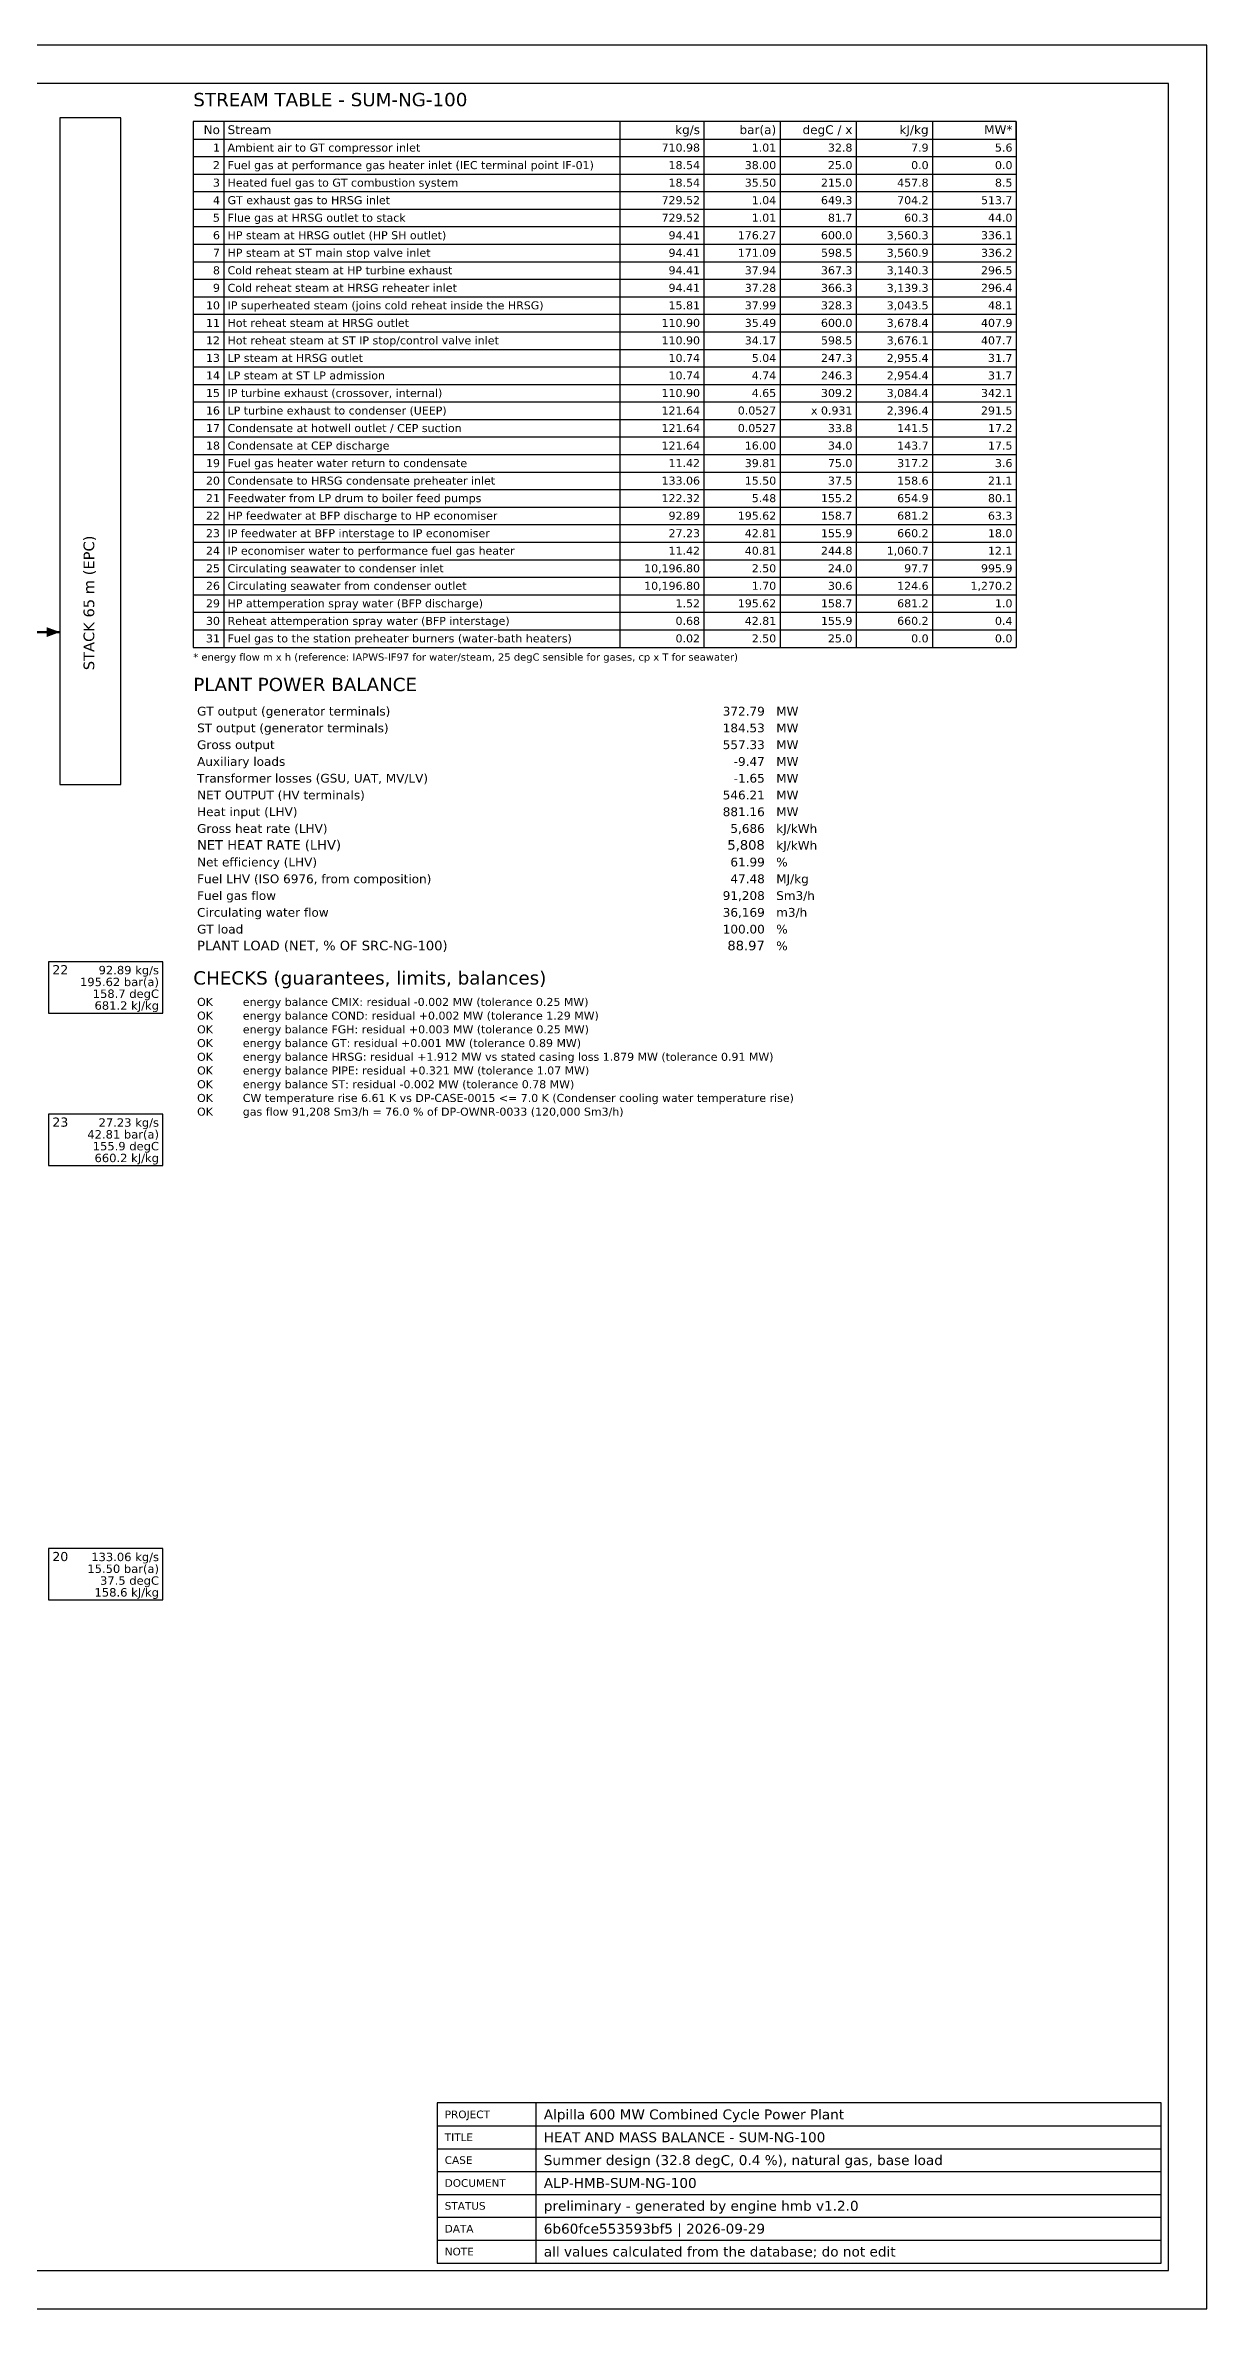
# Model space of a CAD drawing. Header units: millimetres. Extents: x 0 to 841, y 0 to 594.
# Drawn here: x 536 to 841, y 0 to 594 of the extents above; entities that cross this region are included whole.
import ezdxf
from ezdxf.enums import TextEntityAlignment as Align

# ---------------------------------------------------------------- set-up
doc = ezdxf.new("R2010")
doc.units = ezdxf.units.MM
for name, color, linetype in [('BORDER', 7, 'CONTINUOUS'), ('HMB-DATA', 8, 'Continuous'), ('HMB-EQPT', 7, 'Continuous'), ('HMB-GAS', 34, 'Continuous'), ('HMB-TABLE', 7, 'Continuous'), ('HMB-TAG', 7, 'Continuous'), ('TITLE', 7, 'CONTINUOUS')]:
    doc.layers.add(name, color=color, linetype=linetype)
doc.styles.add('ALPILLA', font='DejaVuSans.ttf')

msp = doc.modelspace()

# ---------------------------------------------------------------- hatches: boundary and pattern name
at = {"layer": 'HMB-GAS'}
h = msp.add_hatch(color=256, dxfattribs=at)
h.dxf.hatch_style = 1
h.paths.add_polyline_path([(540, 440), (536.5, 438.7), (536.5, 441.3)])

# ---------------------------------------------------------------- linework, layer by layer
at = {"layer": 'BORDER'}
for points in [[(0, 0), (841, 0), (841, 594), (0, 594)], [(10, 10), (831, 10), (831, 584), (10, 584)]]:
    msp.add_lwpolyline(points, close=True, dxfattribs=at)
at = {"layer": 'HMB-DATA'}
for points in [[(575, 574), (575, 436)], [(583, 574), (583, 436)], [(687, 574), (687, 436)], [(709, 574), (709, 436)], [(729, 574), (729, 436)], [(749, 574), (749, 436)], [(769, 574), (769, 436)], [(791, 574), (791, 436)], [(575, 564.8), (791, 564.8)], [(575, 560.2), (791, 560.2)], [(575, 555.6), (791, 555.6)], [(575, 551), (791, 551)], [(575, 546.4), (791, 546.4)], [(575, 541.8), (791, 541.8)], [(575, 537.2), (791, 537.2)], [(575, 532.6), (791, 532.6)], [(575, 528), (791, 528)], [(575, 523.4), (791, 523.4)], [(575, 518.8), (791, 518.8)], [(575, 514.2), (791, 514.2)], [(575, 509.6), (791, 509.6)], [(575, 505), (791, 505)], [(575, 500.4), (791, 500.4)], [(575, 495.8), (791, 495.8)], [(575, 491.2), (791, 491.2)], [(575, 486.6), (791, 486.6)], [(575, 482), (791, 482)], [(575, 477.4), (791, 477.4)], [(575, 472.8), (791, 472.8)], [(575, 468.2), (791, 468.2)], [(575, 463.6), (791, 463.6)], [(575, 459), (791, 459)], [(575, 454.4), (791, 454.4)], [(575, 449.8), (791, 449.8)], [(575, 445.2), (791, 445.2)], [(575, 440.6), (791, 440.6)], [(575, 436), (791, 436)]]:
    msp.add_lwpolyline(points, dxfattribs=at)
for points in [[(537, 340), (567, 340), (567, 353.5), (537, 353.5)], [(537, 300), (567, 300), (567, 313.5), (537, 313.5)], [(537, 186), (567, 186), (567, 199.5), (537, 199.5)]]:
    msp.add_lwpolyline(points, close=True, dxfattribs=at)
at = {"layer": 'HMB-EQPT'}
msp.add_lwpolyline([(540, 400), (556, 400), (556, 575), (540, 575)], close=True, dxfattribs=at)
at = {"layer": 'HMB-GAS', "lineweight": 50}
msp.add_lwpolyline([(520, 440), (540, 440)], dxfattribs=at)
at = {"layer": 'HMB-TABLE'}
msp.add_lwpolyline([(575, 569.4), (791, 569.4), (791, 574), (575, 574)], close=True, dxfattribs=at)
at = {"layer": 'TITLE'}
for p, q in [((665, 12), (665, 54)), ((639, 48), (829, 48)), ((639, 42), (829, 42)), ((639, 36), (829, 36)), ((639, 30), (829, 30)), ((639, 24), (829, 24)), ((639, 18), (829, 18))]:
    msp.add_line(p, q, dxfattribs=at)
msp.add_lwpolyline([(639, 12), (829, 12), (829, 54), (639, 54)], close=True, dxfattribs=at)

# ---------------------------------------------------------------- texts
at = {"layer": 'HMB-DATA', "style": 'ALPILLA'}
msp.add_text('* energy flow m x h (reference: IAPWS-IF97 for water/steam, 25 degC sensible for gases, cp x T for seawater)', height=1.9, dxfattribs=at).set_placement((575, 432.5))
for s, p in [('92.89 kg/s', (566, 350.2)), ('195.62 bar(a)', (566, 347.1)), ('158.7 degC', (566, 344)), ('681.2 kJ/kg', (566, 340.9)), ('42.81 bar(a)', (566, 307.1)), ('27.23 kg/s', (566, 310.2)), ('155.9 degC', (566, 304)), ('660.2 kJ/kg', (566, 300.9)), ('133.06 kg/s', (566, 196.2)), ('15.50 bar(a)', (566, 193.1)), ('37.5 degC', (566, 190)), ('158.6 kJ/kg', (566, 186.9))]:
    msp.add_text(s, height=2.2, dxfattribs=at).set_placement(p, align=Align.RIGHT)
at = {"layer": 'HMB-EQPT', "style": 'ALPILLA'}
msp.add_text('STACK 65 m (EPC)', height=2.8, rotation=90, dxfattribs=at).set_placement((549, 430))
at = {"layer": 'HMB-TABLE', "style": 'ALPILLA'}
for s, height, p in [('STREAM TABLE - SUM-NG-100', 3.5, (575, 578)), ('Stream', 2.3, (584, 570.7)), ('Ambient air to GT compressor inlet', 2.1, (584, 566.1)), ('Fuel gas at performance gas heater inlet (IEC terminal point IF-01)', 2.1, (584, 561.5)), ('Heated fuel gas to GT combustion system', 2.1, (584, 556.9)), ('GT exhaust gas to HRSG inlet', 2.1, (584, 552.3)), ('Flue gas at HRSG outlet to stack', 2.1, (584, 547.7)), ('HP steam at HRSG outlet (HP SH outlet)', 2.1, (584, 543.1)), ('HP steam at ST main stop valve inlet', 2.1, (584, 538.5)), ('Cold reheat steam at HP turbine exhaust', 2.1, (584, 533.9)), ('Cold reheat steam at HRSG reheater inlet', 2.1, (584, 529.3)), ('IP superheated steam (joins cold reheat inside the HRSG)', 2.1, (584, 524.7)), ('Hot reheat steam at HRSG outlet', 2.1, (584, 520.1)), ('Hot reheat steam at ST IP stop/control valve inlet', 2.1, (584, 515.5)), ('LP steam at HRSG outlet', 2.1, (584, 510.9)), ('LP steam at ST LP admission', 2.1, (584, 506.3)), ('IP turbine exhaust (crossover, internal)', 2.1, (584, 501.7)), ('LP turbine exhaust to condenser (UEEP)', 2.1, (584, 497.1)), ('Condensate at hotwell outlet / CEP suction', 2.1, (584, 492.5)), ('Condensate at CEP discharge', 2.1, (584, 487.9)), ('Fuel gas heater water return to condensate', 2.1, (584, 483.3)), ('Condensate to HRSG condensate preheater inlet', 2.1, (584, 478.7)), ('Feedwater from LP drum to boiler feed pumps', 2.1, (584, 474.1)), ('HP feedwater at BFP discharge to HP economiser', 2.1, (584, 469.5)), ('IP feedwater at BFP interstage to IP economiser', 2.1, (584, 464.9)), ('Circulating seawater to condenser inlet', 2.1, (584, 455.7)), ('IP economiser water to performance fuel gas heater', 2.1, (584, 460.3)), ('Circulating seawater from condenser outlet', 2.1, (584, 451.1)), ('HP attemperation spray water (BFP discharge)', 2.1, (584, 446.5)), ('Reheat attemperation spray water (BFP interstage)', 2.1, (584, 441.9)), ('Fuel gas to the station preheater burners (water-bath heaters)', 2.1, (584, 437.3)), ('PLANT POWER BALANCE', 3.5, (575, 424.5)), ('GT output (generator terminals)', 2.3, (576, 418.1)), ('ST output (generator terminals)', 2.3, (576, 413.7)), ('MW', 2.3, (728, 418.1)), ('MW', 2.3, (728, 413.7)), ('Gross output', 2.3, (576, 409.3)), ('MW', 2.3, (728, 409.3)), ('Auxiliary loads', 2.3, (576, 404.9)), ('MW', 2.3, (728, 404.9)), ('Transformer losses (GSU, UAT, MV/LV)', 2.3, (576, 400.5)), ('NET OUTPUT (HV terminals)', 2.3, (576, 396.1)), ('MW', 2.3, (728, 400.5)), ('MW', 2.3, (728, 396.1)), ('Heat input (LHV)', 2.3, (576, 391.7)), ('MW', 2.3, (728, 391.7)), ('Gross heat rate (LHV)', 2.3, (576, 387.3)), ('kJ/kWh', 2.3, (728, 387.3)), ('Net efficiency (LHV)', 2.3, (576, 378.5)), ('NET HEAT RATE (LHV)', 2.5, (576, 382.9)), ('%', 2.3, (728, 378.5)), ('kJ/kWh', 2.3, (728, 382.9)), ('Fuel LHV (ISO 6976, from composition)', 2.3, (576, 374.1)), ('MJ/kg', 2.3, (728, 374.1)), ('Fuel gas flow', 2.3, (576, 369.7)), ('Sm3/h', 2.3, (728, 369.7)), ('Circulating water flow', 2.3, (576, 365.3)), ('GT load', 2.3, (576, 360.9)), ('%', 2.3, (728, 360.9)), ('m3/h', 2.3, (728, 365.3)), ('PLANT LOAD (NET, % OF SRC-NG-100)', 2.5, (576, 356.5)), ('%', 2.3, (728, 356.5)), ('CHECKS (guarantees, limits, balances)', 3.5, (575, 347.5)), ('OK', 2.1, (576, 341.9)), ('OK', 2.1, (576, 338.3)), ('energy balance CMIX: residual -0.002 MW (tolerance 0.25 MW)', 2.1, (588, 341.9)), ('energy balance COND: residual +0.002 MW (tolerance 1.29 MW)', 2.1, (588, 338.3)), ('OK', 2.1, (576, 334.7)), ('OK', 2.1, (576, 331.1)), ('energy balance FGH: residual +0.003 MW (tolerance 0.25 MW)', 2.1, (588, 334.7)), ('energy balance GT: residual +0.001 MW (tolerance 0.89 MW)', 2.1, (588, 331.1)), ('OK', 2.1, (576, 327.5)), ('energy balance HRSG: residual +1.912 MW vs stated casing loss 1.879 MW (tolerance 0.91 MW)', 2.1, (588, 327.5)), ('OK', 2.1, (576, 323.9)), ('OK', 2.1, (576, 320.3)), ('energy balance PIPE: residual +0.321 MW (tolerance 1.07 MW)', 2.1, (588, 323.9)), ('energy balance ST: residual -0.002 MW (tolerance 0.78 MW)', 2.1, (588, 320.3)), ('OK', 2.1, (576, 316.7)), ('OK', 2.1, (576, 313.1)), ('CW temperature rise 6.61 K vs DP-CASE-0015 <= 7.0 K (Condenser cooling water temperature rise)', 2.1, (588, 316.7)), ('gas flow 91,208 Sm3/h = 76.0 % of DP-OWNR-0033 (120,000 Sm3/h)', 2.1, (588, 313.1))]:
    msp.add_text(s, height=height, dxfattribs=at).set_placement(p)
for s, height, p in [('No', 2.3, (582, 570.7)), ('kg/s', 2.3, (708, 570.7)), ('bar(a)', 2.3, (728, 570.7)), ('degC / x', 2.3, (748, 570.7)), ('kJ/kg', 2.3, (768, 570.7)), ('MW*', 2.3, (790, 570.7)), ('1', 2.1, (582, 566.1)), ('710.98', 2.1, (708, 566.1)), ('1.01', 2.1, (728, 566.1)), ('32.8', 2.1, (748, 566.1)), ('7.9', 2.1, (768, 566.1)), ('5.6', 2.1, (790, 566.1)), ('2', 2.1, (582, 561.5)), ('3', 2.1, (582, 556.9)), ('18.54', 2.1, (708, 561.5)), ('18.54', 2.1, (708, 556.9)), ('38.00', 2.1, (728, 561.5)), ('35.50', 2.1, (728, 556.9)), ('215.0', 2.1, (748, 556.9)), ('25.0', 2.1, (748, 561.5)), ('457.8', 2.1, (768, 556.9)), ('0.0', 2.1, (768, 561.5)), ('0.0', 2.1, (790, 561.5)), ('8.5', 2.1, (790, 556.9)), ('4', 2.1, (582, 552.3)), ('729.52', 2.1, (708, 552.3)), ('1.04', 2.1, (728, 552.3)), ('649.3', 2.1, (748, 552.3)), ('704.2', 2.1, (768, 552.3)), ('513.7', 2.1, (790, 552.3)), ('5', 2.1, (582, 547.7)), ('729.52', 2.1, (708, 547.7)), ('1.01', 2.1, (728, 547.7)), ('81.7', 2.1, (748, 547.7)), ('60.3', 2.1, (768, 547.7)), ('44.0', 2.1, (790, 547.7)), ('6', 2.1, (582, 543.1)), ('7', 2.1, (582, 538.5)), ('94.41', 2.1, (708, 543.1)), ('94.41', 2.1, (708, 538.5)), ('176.27', 2.1, (728, 543.1)), ('171.09', 2.1, (728, 538.5)), ('600.0', 2.1, (748, 543.1)), ('598.5', 2.1, (748, 538.5)), ('3,560.3', 2.1, (768, 543.1)), ('3,560.9', 2.1, (768, 538.5)), ('336.1', 2.1, (790, 543.1)), ('336.2', 2.1, (790, 538.5)), ('8', 2.1, (582, 533.9)), ('94.41', 2.1, (708, 533.9)), ('37.94', 2.1, (728, 533.9)), ('367.3', 2.1, (748, 533.9)), ('3,140.3', 2.1, (768, 533.9)), ('296.5', 2.1, (790, 533.9)), ('9', 2.1, (582, 529.3)), ('94.41', 2.1, (708, 529.3)), ('37.28', 2.1, (728, 529.3)), ('366.3', 2.1, (748, 529.3)), ('3,139.3', 2.1, (768, 529.3)), ('296.4', 2.1, (790, 529.3)), ('10', 2.1, (582, 524.7)), ('15.81', 2.1, (708, 524.7)), ('37.99', 2.1, (728, 524.7)), ('328.3', 2.1, (748, 524.7)), ('3,043.5', 2.1, (768, 524.7)), ('48.1', 2.1, (790, 524.7)), ('11', 2.1, (582, 520.1)), ('12', 2.1, (582, 515.5)), ('110.90', 2.1, (708, 520.1)), ('110.90', 2.1, (708, 515.5)), ('35.49', 2.1, (728, 520.1)), ('34.17', 2.1, (728, 515.5)), ('600.0', 2.1, (748, 520.1)), ('598.5', 2.1, (748, 515.5)), ('3,678.4', 2.1, (768, 520.1)), ('3,676.1', 2.1, (768, 515.5)), ('407.9', 2.1, (790, 520.1)), ('407.7', 2.1, (790, 515.5)), ('13', 2.1, (582, 510.9)), ('10.74', 2.1, (708, 510.9)), ('5.04', 2.1, (728, 510.9)), ('247.3', 2.1, (748, 510.9)), ('2,955.4', 2.1, (768, 510.9)), ('31.7', 2.1, (790, 510.9)), ('14', 2.1, (582, 506.3)), ('10.74', 2.1, (708, 506.3)), ('4.74', 2.1, (728, 506.3)), ('246.3', 2.1, (748, 506.3)), ('2,954.4', 2.1, (768, 506.3)), ('31.7', 2.1, (790, 506.3)), ('15', 2.1, (582, 501.7)), ('16', 2.1, (582, 497.1)), ('110.90', 2.1, (708, 501.7)), ('121.64', 2.1, (708, 497.1)), ('0.0527', 2.1, (728, 497.1)), ('4.65', 2.1, (728, 501.7)), ('x 0.931', 2.1, (748, 497.1)), ('309.2', 2.1, (748, 501.7)), ('3,084.4', 2.1, (768, 501.7)), ('2,396.4', 2.1, (768, 497.1)), ('291.5', 2.1, (790, 497.1)), ('342.1', 2.1, (790, 501.7)), ('17', 2.1, (582, 492.5)), ('121.64', 2.1, (708, 492.5)), ('0.0527', 2.1, (728, 492.5)), ('33.8', 2.1, (748, 492.5)), ('141.5', 2.1, (768, 492.5)), ('17.2', 2.1, (790, 492.5)), ('18', 2.1, (582, 487.9)), ('121.64', 2.1, (708, 487.9)), ('16.00', 2.1, (728, 487.9)), ('34.0', 2.1, (748, 487.9)), ('143.7', 2.1, (768, 487.9)), ('17.5', 2.1, (790, 487.9)), ('19', 2.1, (582, 483.3)), ('11.42', 2.1, (708, 483.3)), ('39.81', 2.1, (728, 483.3)), ('75.0', 2.1, (748, 483.3)), ('317.2', 2.1, (768, 483.3)), ('3.6', 2.1, (790, 483.3)), ('20', 2.1, (582, 478.7)), ('21', 2.1, (582, 474.1)), ('133.06', 2.1, (708, 478.7)), ('122.32', 2.1, (708, 474.1)), ('15.50', 2.1, (728, 478.7)), ('5.48', 2.1, (728, 474.1)), ('155.2', 2.1, (748, 474.1)), ('37.5', 2.1, (748, 478.7)), ('654.9', 2.1, (768, 474.1)), ('158.6', 2.1, (768, 478.7)), ('80.1', 2.1, (790, 474.1)), ('21.1', 2.1, (790, 478.7)), ('22', 2.1, (582, 469.5)), ('92.89', 2.1, (708, 469.5)), ('195.62', 2.1, (728, 469.5)), ('158.7', 2.1, (748, 469.5)), ('681.2', 2.1, (768, 469.5)), ('63.3', 2.1, (790, 469.5)), ('23', 2.1, (582, 464.9)), ('27.23', 2.1, (708, 464.9)), ('42.81', 2.1, (728, 464.9)), ('155.9', 2.1, (748, 464.9)), ('660.2', 2.1, (768, 464.9)), ('18.0', 2.1, (790, 464.9)), ('24', 2.1, (582, 460.3)), ('25', 2.1, (582, 455.7)), ('10,196.80', 2.1, (708, 455.7)), ('11.42', 2.1, (708, 460.3)), ('40.81', 2.1, (728, 460.3)), ('2.50', 2.1, (728, 455.7)), ('244.8', 2.1, (748, 460.3)), ('24.0', 2.1, (748, 455.7)), ('1,060.7', 2.1, (768, 460.3)), ('97.7', 2.1, (768, 455.7)), ('995.9', 2.1, (790, 455.7)), ('12.1', 2.1, (790, 460.3)), ('26', 2.1, (582, 451.1)), ('10,196.80', 2.1, (708, 451.1)), ('1.70', 2.1, (728, 451.1)), ('30.6', 2.1, (748, 451.1)), ('124.6', 2.1, (768, 451.1)), ('1,270.2', 2.1, (790, 451.1)), ('29', 2.1, (582, 446.5)), ('1.52', 2.1, (708, 446.5)), ('195.62', 2.1, (728, 446.5)), ('158.7', 2.1, (748, 446.5)), ('681.2', 2.1, (768, 446.5)), ('1.0', 2.1, (790, 446.5)), ('30', 2.1, (582, 441.9)), ('0.68', 2.1, (708, 441.9)), ('42.81', 2.1, (728, 441.9)), ('155.9', 2.1, (748, 441.9)), ('660.2', 2.1, (768, 441.9)), ('0.4', 2.1, (790, 441.9)), ('31', 2.1, (582, 437.3)), ('0.02', 2.1, (708, 437.3)), ('2.50', 2.1, (728, 437.3)), ('25.0', 2.1, (748, 437.3)), ('0.0', 2.1, (768, 437.3)), ('0.0', 2.1, (790, 437.3)), ('372.79', 2.3, (725, 418.1)), ('184.53', 2.3, (725, 413.7)), ('557.33', 2.3, (725, 409.3)), ('-9.47', 2.3, (725, 404.9)), ('546.21', 2.3, (725, 396.1)), ('-1.65', 2.3, (725, 400.5)), ('881.16', 2.3, (725, 391.7)), ('5,686', 2.3, (725, 387.3)), ('5,808', 2.5, (725, 382.9)), ('61.99', 2.3, (725, 378.5)), ('47.48', 2.3, (725, 374.1)), ('91,208', 2.3, (725, 369.7)), ('36,169', 2.3, (725, 365.3)), ('100.00', 2.3, (725, 360.9)), ('88.97', 2.5, (725, 356.5))]:
    msp.add_text(s, height=height, dxfattribs=at).set_placement(p, align=Align.RIGHT)
at = {"layer": 'HMB-TAG', "style": 'ALPILLA'}
for s, p in [('22', (538, 350.2)), ('23', (538, 310.2)), ('20', (538, 196.2))]:
    msp.add_text(s, height=2.4, dxfattribs=at).set_placement(p)
at = {"layer": 'TITLE', "style": 'ALPILLA'}
for s, height, p in [('PROJECT', 2, (641, 51)), ('Alpilla 600 MW Combined Cycle Power Plant', 2.6, (667, 51)), ('TITLE', 2, (641, 45)), ('HEAT AND MASS BALANCE - SUM-NG-100', 2.6, (667, 45)), ('CASE', 2, (641, 39)), ('Summer design (32.8 degC, 0.4 %), natural gas, base load', 2.6, (667, 39)), ('DOCUMENT', 2, (641, 33)), ('ALP-HMB-SUM-NG-100', 2.6, (667, 33)), ('STATUS', 2, (641, 27)), ('preliminary - generated by engine hmb v1.2.0', 2.6, (667, 27)), ('DATA', 2, (641, 21)), ('6b60fce553593bf5 | 2026-09-29', 2.6, (667, 21)), ('NOTE', 2, (641, 15)), ('all values calculated from the database; do not edit', 2.6, (667, 15))]:
    msp.add_text(s, height=height, dxfattribs=at).set_placement(p, align=Align.MIDDLE_LEFT)

doc.saveas('drawing.dxf')
